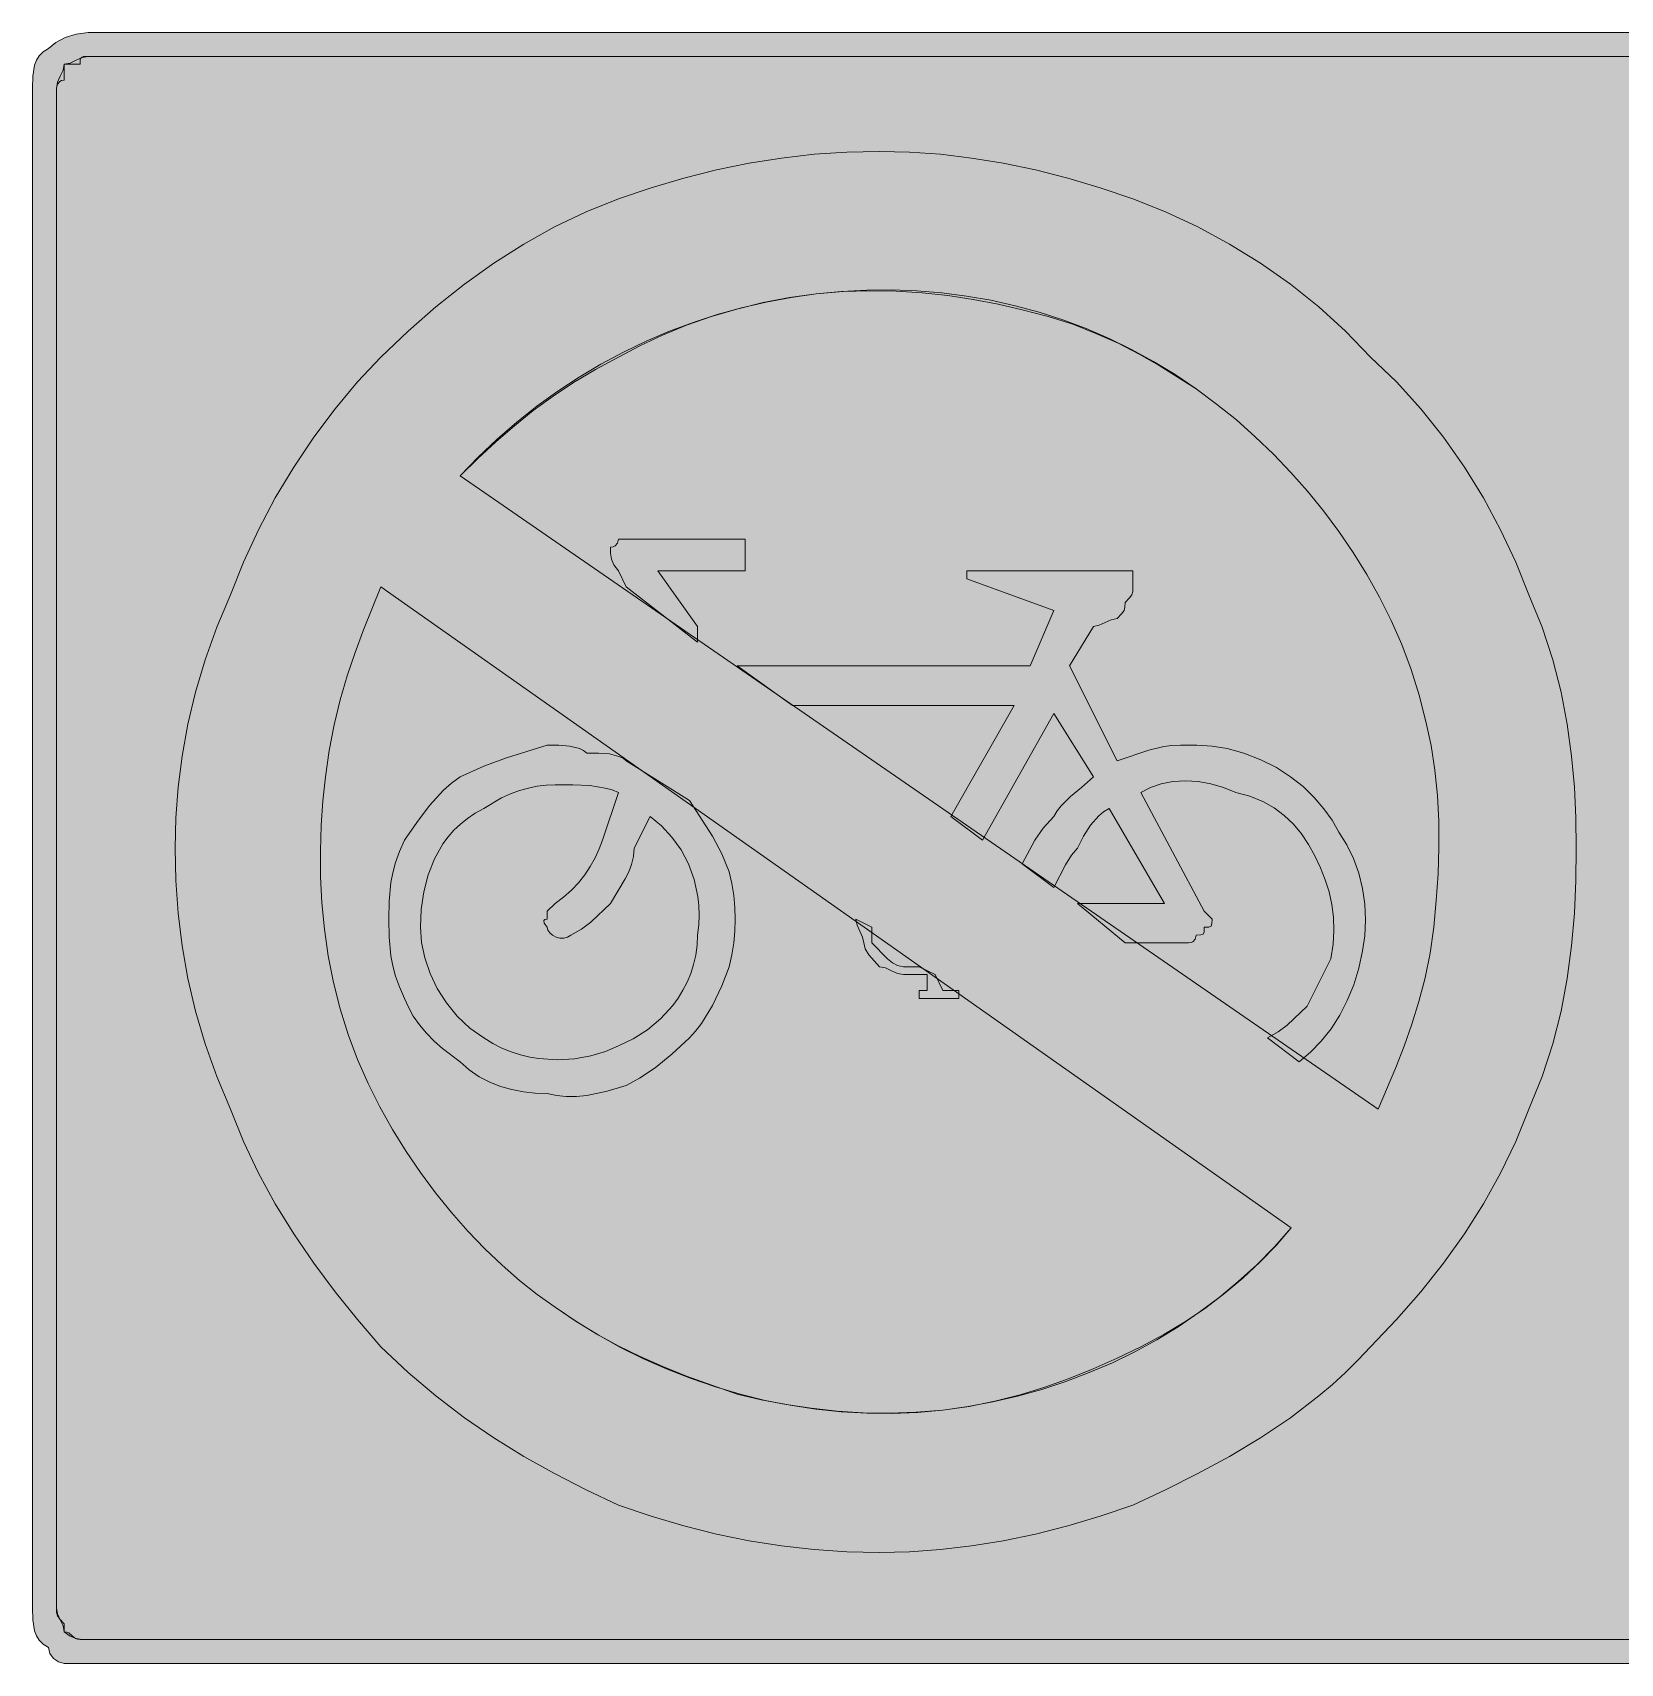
# Model space of a CAD drawing. Header units: metres. Extents: x 18 to 549, y 13 to 260.
# Drawn here: x 18.3 to 259, y 13 to 260.2 of the extents above; entities that cross this region are included whole.
import ezdxf

# ---------------------------------------------------------------- set-up
doc = ezdxf.new("R2010")
doc.units = ezdxf.units.M
for name, color, linetype, true_color in [('FILL_BLACK_000000', 7, 'Continuous', 0x000000), ('FILL_BLUE_0000FF', 7, 'Continuous', 0x0000ff), ('FILL_RED_FF0000', 7, 'Continuous', 0xff0000), ('FILL_WHITE_FFFFFF', 7, 'Continuous', 0xffffff)]:
    doc.layers.add(name, color=color, linetype=linetype, true_color=true_color)

msp = doc.modelspace()

# ---------------------------------------------------------------- hatches: boundary and pattern name
at = {"layer": 'FILL_BLACK_000000', "true_color": 0x000000}
h = msp.add_hatch(color=7, dxfattribs=at)
h.dxf.hatch_style = 1
h.paths.add_polyline_path([(548.63, 19.58), (548.37, 17.91), (548.08, 17.15), (547.66, 16.47), (547.06, 15.86), (546.27, 15.36), (545.77, 14.57), (545.16, 13.97), (544.48, 13.55), (543.72, 13.26), (542.05, 13), (540.27, 12.96), (26.67, 12.96), (23.07, 12.96), (22.19, 13.17), (21.42, 13.71), (20.88, 14.48), (20.67, 15.36), (19.88, 15.86), (19.28, 16.47), (18.86, 17.15), (18.57, 17.91), (18.31, 19.58), (18.27, 21.36), (18.27, 251.76), (18.31, 253.54), (18.57, 255.21), (18.86, 255.97), (19.28, 256.65), (19.88, 257.26), (20.67, 257.76), (21.78, 258.64), (23.22, 259.41), (24.89, 259.95), (26.67, 260.16), (540.27, 260.16), (543.87, 260.16), (544.75, 259.45), (545.52, 258.96), (546.06, 258.47), (546.22, 258.16), (546.27, 257.76), (547.06, 257.26), (547.66, 256.65), (548.08, 255.97), (548.37, 255.21), (548.63, 253.54), (548.67, 251.76), (548.67, 21.36), (548.63, 19.58)])
h.paths.add_polyline_path([(545.05, 252.66), (544.92, 253.56), (544.56, 254.46), (543.87, 255.36), (542.97, 255.55), (542.07, 255.96), (541.17, 256.37), (540.27, 256.56), (26.67, 256.56), (25.98, 256.54), (25.62, 256.41), (25.49, 256.05), (25.47, 255.36), (23.07, 255.36), (23.07, 252.96), (22.67, 252.91), (22.38, 252.77), (22.02, 252.36), (21.87, 251.76), (21.87, 21.36), (21.89, 20.65), (22.02, 20.16), (22.38, 19.67), (23.07, 18.96), (23.07, 17.76), (23.47, 17.71), (23.78, 17.57), (24.27, 17.16), (24.76, 16.75), (25.07, 16.61), (25.47, 16.56), (26.67, 16.56), (540.27, 16.56), (542.67, 16.56), (543.87, 17.76), (545.07, 18.96), (545.07, 21.36), (545.07, 251.76), (545.05, 252.66)], flags=16)
at = {"layer": 'FILL_BLUE_0000FF', "true_color": 0x0000ff}
h = msp.add_hatch(color=7, dxfattribs=at)
h.dxf.hatch_style = 1
h.paths.add_polyline_path([(85.83, 195.81), (88.69, 198.53), (91.65, 201.09), (94.71, 203.52), (97.87, 205.79), (101.11, 207.92), (104.42, 209.89), (107.82, 211.71), (111.29, 213.38), (114.82, 214.89), (118.41, 216.24), (122.05, 217.43), (125.75, 218.46), (129.48, 219.32), (133.26, 220.03), (137.07, 220.56), (140.89, 220.93), (144.71, 221.12), (148.52, 221.15), (152.31, 221.01), (156.09, 220.7), (159.83, 220.22), (163.54, 219.58), (167.22, 218.76), (170.85, 217.78), (174.44, 216.62), (177.98, 215.3), (181.45, 213.81), (184.86, 212.15), (188.21, 210.32), (191.48, 208.33), (194.67, 206.16), (197.76, 203.85), (200.75, 201.44), (203.61, 198.9), (206.37, 196.26), (209.01, 193.5), (211.55, 190.64), (213.96, 187.65), (216.27, 184.56), (218.46, 181.35), (220.53, 178.04), (222.45, 174.6), (224.22, 171.06), (225.82, 167.4), (227.24, 163.64), (228.46, 159.75), (229.47, 155.76), (230.26, 152.11), (230.84, 148.35), (231.22, 144.52), (231.42, 140.61), (231.45, 136.65), (231.33, 132.64), (231.06, 128.61), (230.67, 124.56), (230.11, 120.62), (229.36, 116.87), (228.43, 113.3), (227.37, 109.86), (226.19, 106.54), (224.93, 103.3), (222.27, 96.96), (83.07, 192.96), (85.83, 195.81)])
h = msp.add_hatch(color=7, dxfattribs=at)
h.dxf.hatch_style = 1
h.paths.add_polyline_path([(206.53, 76.11), (203.85, 73.39), (201.04, 70.83), (198.12, 68.4), (195.08, 66.13), (191.94, 64), (188.7, 62.03), (185.37, 60.21), (181.95, 58.54), (178.46, 57.03), (174.9, 55.68), (171.27, 54.49), (167.59, 53.46), (163.85, 52.6), (160.08, 51.89), (156.27, 51.36), (152.43, 51.01), (148.58, 50.85), (144.71, 50.88), (140.84, 51.1), (136.98, 51.5), (133.13, 52.08), (129.31, 52.83), (125.52, 53.76), (121.77, 54.86), (118.08, 56.12), (114.44, 57.54), (110.88, 59.12), (107.39, 60.86), (103.98, 62.75), (100.67, 64.78), (97.47, 66.96), (94.77, 68.87), (92.09, 70.99), (89.43, 73.31), (86.82, 75.81), (84.26, 78.48), (81.78, 81.3), (79.37, 84.27), (77.07, 87.36), (74.88, 90.57), (72.81, 93.88), (70.89, 97.32), (69.12, 100.86), (67.52, 104.52), (66.1, 108.29), (64.88, 112.17), (63.87, 116.16), (63.08, 120.21), (62.5, 124.24), (62.12, 128.25), (61.92, 132.21), (61.89, 136.12), (62.01, 139.95), (62.28, 143.71), (62.67, 147.36), (63.23, 151.35), (63.98, 155.24), (64.91, 159), (65.97, 162.66), (67.15, 166.2), (68.41, 169.64), (71.07, 176.16), (209.07, 78.96), (206.53, 76.11)])
at = {"layer": 'FILL_RED_FF0000', "true_color": 0xff0000}
h = msp.add_hatch(color=7, dxfattribs=at)
h.dxf.hatch_style = 1
h.paths.add_polyline_path([(251.57, 121.71), (250.92, 116.76), (249.98, 111.81), (248.73, 106.86), (247.1, 101.91), (245.07, 96.96), (243.1, 92.07), (240.81, 87.29), (238.21, 82.62), (235.32, 78.06), (232.14, 73.62), (228.7, 69.29), (225.01, 65.07), (221.07, 60.96), (219.23, 58.98), (217.31, 57.07), (215.31, 55.25), (213.25, 53.5), (208.94, 50.2), (204.42, 47.16), (199.73, 44.34), (194.91, 41.72), (190.01, 39.27), (185.07, 36.96), (180.12, 35.27), (175.19, 33.81), (170.28, 32.57), (165.42, 31.56), (160.61, 30.77), (155.88, 30.21), (151.22, 29.87), (146.67, 29.76), (141.72, 29.87), (136.77, 30.21), (131.82, 30.77), (126.87, 31.56), (121.92, 32.57), (116.97, 33.81), (112.02, 35.27), (107.07, 36.96), (102.18, 39.27), (97.39, 41.72), (92.73, 44.34), (88.17, 47.16), (83.73, 50.2), (79.4, 53.5), (75.18, 57.07), (71.07, 60.96), (67.53, 65.07), (64.13, 69.29), (60.9, 73.62), (57.87, 78.06), (55.06, 82.62), (52.51, 87.29), (50.23, 92.07), (48.27, 96.96), (46.19, 101.91), (44.43, 106.86), (42.98, 111.81), (41.82, 116.76), (40.95, 121.71), (40.34, 126.66), (39.98, 131.61), (39.87, 136.56), (39.98, 141.11), (40.34, 145.77), (40.95, 150.5), (41.82, 155.31), (42.98, 160.17), (44.43, 165.08), (46.19, 170.01), (48.27, 174.96), (50.23, 179.9), (52.51, 184.8), (55.06, 189.62), (57.87, 194.31), (60.9, 198.83), (64.13, 203.14), (67.53, 207.2), (71.07, 210.96), (75.18, 214.9), (79.4, 218.59), (83.73, 222.03), (88.17, 225.21), (92.73, 228.1), (97.39, 230.7), (102.18, 232.99), (107.07, 234.96), (112.02, 236.65), (116.97, 238.11), (121.92, 239.35), (126.87, 240.36), (131.82, 241.15), (136.77, 241.71), (141.72, 242.05), (146.67, 242.16), (151.22, 242.05), (155.88, 241.71), (160.61, 241.15), (165.42, 240.36), (170.28, 239.35), (175.19, 238.11), (180.12, 236.65), (185.07, 234.96), (190.01, 232.99), (194.91, 230.7), (199.73, 228.1), (204.42, 225.21), (208.94, 222.03), (213.25, 218.59), (217.31, 214.9), (221.07, 210.96), (225.01, 207.2), (228.7, 203.14), (232.14, 198.83), (235.32, 194.31), (238.21, 189.62), (240.81, 184.8), (243.1, 179.9), (245.07, 174.96), (247.1, 170.01), (248.73, 165.08), (249.98, 160.17), (250.92, 155.31), (251.57, 150.5), (251.99, 145.77), (252.21, 141.11), (252.27, 136.56), (252.21, 131.61), (251.99, 126.66), (251.57, 121.71)])
h.paths.add_polyline_path([(226.19, 106.54), (227.37, 109.86), (228.43, 113.3), (229.36, 116.87), (230.11, 120.62), (230.67, 124.56), (231.06, 128.61), (231.33, 132.64), (231.45, 136.65), (231.42, 140.61), (231.22, 144.52), (230.84, 148.35), (230.26, 152.11), (229.47, 155.76), (228.46, 159.75), (227.24, 163.64), (225.82, 167.4), (224.22, 171.06), (222.45, 174.6), (220.53, 178.04), (218.46, 181.35), (216.27, 184.56), (213.96, 187.65), (211.55, 190.64), (209.01, 193.5), (206.37, 196.26), (203.61, 198.9), (200.75, 201.44), (197.76, 203.85), (194.67, 206.16), (189.03, 209.72), (186, 211.43), (182.82, 213.06), (179.47, 214.57), (175.94, 215.95), (172.21, 217.15), (168.27, 218.16), (164.62, 219), (160.86, 219.72), (157.03, 220.29), (153.12, 220.71), (149.16, 220.96), (145.15, 221.03), (141.12, 220.9), (137.07, 220.56), (133.02, 220), (129.01, 219.23), (125.05, 218.26), (121.17, 217.11), (117.41, 215.79), (113.78, 214.32), (110.33, 212.7), (107.07, 210.96), (103.58, 209.1), (100.28, 207.14), (97.16, 205.05), (94.17, 202.86), (91.3, 200.55), (88.51, 198.14), (85.77, 195.6), (83.07, 192.96), (222.27, 96.96), (224.93, 103.3), (226.19, 106.54)], flags=16)
h.paths.add_polyline_path([(68.41, 169.64), (67.15, 166.2), (65.97, 162.66), (64.91, 159), (63.98, 155.24), (63.23, 151.35), (62.67, 147.36), (62.28, 143.71), (62.01, 139.95), (61.89, 136.12), (61.92, 132.21), (62.12, 128.25), (62.5, 124.24), (63.08, 120.21), (63.87, 116.16), (64.88, 112.17), (66.1, 108.29), (67.52, 104.52), (69.12, 100.86), (70.89, 97.32), (72.81, 93.88), (74.88, 90.57), (77.07, 87.36), (79.37, 84.27), (81.78, 81.3), (84.26, 78.48), (86.82, 75.81), (89.43, 73.31), (92.09, 70.99), (94.77, 68.87), (97.47, 66.96), (100.62, 64.82), (103.81, 62.87), (107.05, 61.1), (110.37, 59.46), (113.81, 57.94), (117.38, 56.5), (125.07, 53.76), (128.72, 52.92), (132.48, 52.2), (136.31, 51.63), (140.22, 51.21), (144.18, 50.96), (148.19, 50.89), (152.22, 51.02), (156.27, 51.36), (160.27, 51.92), (164.16, 52.69), (167.98, 53.66), (171.72, 54.81), (175.41, 56.13), (179.05, 57.6), (182.67, 59.22), (186.27, 60.96), (189.76, 62.82), (193.04, 64.79), (196.12, 66.87), (199.02, 69.06), (201.75, 71.37), (204.33, 73.79), (206.76, 76.32), (209.07, 78.96), (71.07, 176.16), (68.41, 169.64)], flags=16)
at = {"layer": 'FILL_WHITE_FFFFFF', "true_color": 0xffffff}
h = msp.add_hatch(color=7, dxfattribs=at)
h.dxf.hatch_style = 1
h.paths.add_polyline_path([(540.98, 256.54), (541.47, 256.41), (541.96, 256.05), (542.67, 255.36), (543.87, 255.36), (543.92, 254.96), (544.06, 254.65), (544.47, 254.16), (544.88, 253.67), (545.02, 253.36), (545.07, 252.96), (545.07, 251.76), (545.07, 21.36), (545.05, 20.46), (544.92, 19.56), (544.56, 18.66), (543.87, 17.76), (542.97, 17.07), (542.07, 16.71), (541.17, 16.58), (540.27, 16.56), (26.67, 16.56), (25.77, 16.58), (24.87, 16.71), (23.97, 17.07), (23.07, 17.76), (22.88, 18.66), (22.47, 19.56), (22.06, 20.46), (21.87, 21.36), (21.87, 251.76), (22.06, 252.66), (22.47, 253.56), (22.88, 254.46), (23.07, 255.36), (23.97, 255.55), (24.87, 255.96), (25.77, 256.37), (26.67, 256.56), (540.27, 256.56), (540.98, 256.54)])
h = msp.add_hatch(color=7, dxfattribs=at)
h.dxf.hatch_style = 1
h.paths.add_polyline_path([(106.38, 179.46), (106.02, 180.36), (105.89, 181.26), (105.87, 182.16), (106.27, 182.21), (106.56, 182.35), (106.92, 182.76), (107.07, 183.36), (109.47, 183.36), (126.27, 183.36), (126.27, 178.56), (113.07, 178.56), (119.07, 170.16), (119.07, 168.96), (119.07, 167.76), (108.27, 176.16), (107.07, 178.56), (106.38, 179.46)])
h = msp.add_hatch(color=7, dxfattribs=at)
h.dxf.hatch_style = 1
h.paths.add_polyline_path([(173.07, 172.56), (159.87, 177.36), (159.87, 178.56), (185.07, 178.56), (185.07, 176.16), (185.05, 175.45), (184.92, 174.96), (184.56, 174.47), (183.87, 173.76), (183.85, 173.05), (183.72, 172.56), (183.36, 172.07), (182.67, 171.36), (181.77, 171.17), (180.87, 170.76), (179.97, 170.35), (179.07, 170.16), (175.47, 164.16), (182.67, 149.76), (187.47, 151.41), (189.76, 151.95), (190.97, 152.11), (192.27, 152.16), (194.78, 152.14), (197.07, 152.01), (199.36, 151.65), (201.87, 150.96), (204.46, 149.95), (206.82, 148.75), (208.96, 147.37), (210.87, 145.86), (212.56, 144.23), (214.02, 142.52), (215.26, 140.76), (216.27, 138.96), (217.51, 137.05), (218.52, 134.97), (219.31, 132.74), (219.87, 130.41), (220.21, 128.03), (220.32, 125.63), (220.21, 123.26), (219.87, 120.96), (219.31, 118.32), (218.54, 115.8), (217.57, 113.43), (216.42, 111.21), (215.1, 109.16), (213.63, 107.29), (212.01, 105.62), (210.27, 104.16), (205.47, 107.76), (207.08, 108.68), (208.47, 109.71), (211.47, 112.56), (215.07, 119.76), (215.41, 121.96), (215.54, 124.05), (215.47, 126.07), (215.22, 128.01), (214.8, 129.9), (214.23, 131.74), (213.51, 133.56), (212.67, 135.36), (211.71, 137.1), (210.63, 138.72), (209.4, 140.19), (208.02, 141.51), (206.47, 142.66), (204.74, 143.63), (202.81, 144.4), (200.67, 144.96), (198.82, 145.75), (196.9, 146.31), (194.95, 146.65), (193.02, 146.76), (191.14, 146.65), (189.36, 146.31), (187.73, 145.75), (186.27, 144.96), (195.87, 126.96), (197.07, 125.76), (197.05, 125.07), (196.92, 124.71), (196.56, 124.58), (195.87, 124.56), (195.85, 123.87), (195.72, 123.51), (195.36, 123.38), (194.67, 123.36), (194.52, 122.76), (194.16, 122.35), (193.87, 122.21), (193.47, 122.16), (183.87, 122.16), (176.67, 128.16), (189.87, 128.16), (181.47, 142.56), (180.62, 142.06), (179.88, 141.45), (178.62, 140.01), (177.59, 138.34), (176.67, 136.56), (175.77, 135.45), (174.87, 134.01), (173.07, 130.56), (168.27, 134.16), (170.22, 137.76), (171.48, 139.56), (173.07, 141.36), (173.57, 142.21), (174.18, 142.97), (175.62, 144.36), (177.29, 145.75), (179.07, 147.36), (173.07, 156.96), (162.27, 137.76), (157.47, 141.36), (167.07, 158.16), (133.47, 158.16), (125.07, 164.16), (169.47, 164.16), (173.07, 172.56)])
h = msp.add_hatch(color=7, dxfattribs=at)
h.dxf.hatch_style = 1
h.paths.add_polyline_path([(122.76, 135.66), (123.87, 132.96), (124.26, 131.16), (124.55, 129.36), (124.71, 127.56), (124.77, 125.76), (124.71, 123.96), (124.55, 122.16), (124.26, 120.36), (123.87, 118.56), (122.76, 115.69), (121.32, 112.71), (119.65, 109.95), (118.77, 108.77), (117.87, 107.76), (115.19, 105.29), (112.62, 103.26), (110.28, 101.69), (108.27, 100.56), (105.38, 99.7), (102.27, 99.06), (100.7, 98.9), (99.16, 98.87), (97.67, 99.02), (96.27, 99.36), (94.47, 99.42), (92.69, 99.6), (90.93, 99.93), (89.22, 100.41), (87.56, 101.06), (85.98, 101.89), (84.47, 102.92), (83.07, 104.16), (80.41, 106.17), (79.15, 107.3), (77.97, 108.51), (76.91, 109.77), (75.98, 111.08), (75.23, 112.41), (74.67, 113.76), (73.88, 115.51), (73.28, 117.15), (72.86, 118.72), (72.57, 120.21), (72.31, 123.04), (72.27, 125.76), (72.31, 128.48), (72.57, 131.31), (72.86, 132.8), (73.28, 134.37), (73.88, 136.01), (74.67, 137.76), (76.49, 140.44), (78.42, 143.01), (80.58, 145.35), (81.77, 146.41), (83.07, 147.36), (86.65, 148.95), (90.12, 150.21), (96.27, 152.16), (98.05, 152.14), (99.72, 152.01), (101.16, 151.65), (101.77, 151.36), (102.27, 150.96), (104.05, 150.94), (105.72, 150.81), (107.16, 150.45), (107.77, 150.16), (108.27, 149.76), (117.87, 143.76), (121.32, 138.36), (122.76, 135.66)])
h.paths.add_polyline_path([(99.95, 130.17), (101.01, 131.3), (101.97, 132.51), (102.81, 133.77), (103.55, 135.08), (104.16, 136.41), (104.67, 137.76), (107.07, 144.96), (106.12, 145.36), (105.06, 145.65), (102.72, 146.01), (100.15, 146.14), (97.47, 146.16), (96.12, 146.1), (94.77, 145.94), (93.42, 145.65), (92.07, 145.26), (90.72, 144.75), (89.37, 144.14), (86.67, 142.56), (85.38, 141.84), (84.19, 141.05), (83.11, 140.18), (82.13, 139.24), (81.25, 138.24), (80.47, 137.18), (79.17, 134.91), (78.21, 132.47), (77.56, 129.9), (77.19, 127.25), (77.07, 124.56), (77.24, 122.26), (77.73, 119.91), (78.53, 117.56), (79.62, 115.26), (81, 113.08), (82.64, 111.06), (84.53, 109.27), (86.67, 107.76), (88.03, 106.93), (89.42, 106.23), (90.81, 105.66), (92.22, 105.21), (93.63, 104.87), (95.02, 104.64), (97.77, 104.46), (100.4, 104.62), (102.87, 105.06), (105.11, 105.73), (107.07, 106.56), (109.31, 107.63), (111.48, 109.02), (113.5, 110.72), (115.32, 112.71), (116.13, 113.81), (116.86, 114.99), (117.5, 116.22), (118.04, 117.53), (118.48, 118.9), (118.8, 120.32), (119, 121.81), (119.07, 123.36), (119.24, 124.91), (119.3, 126.4), (119.26, 127.83), (119.13, 129.21), (118.58, 131.8), (117.72, 134.16), (116.57, 136.3), (115.19, 138.21), (113.61, 139.9), (111.87, 141.36), (109.47, 136.56), (109.36, 135.26), (109.08, 134.07), (108.65, 132.95), (108.12, 131.91), (105.87, 128.16), (102.87, 125.31), (101.48, 124.28), (99.87, 123.36), (99.37, 123.02), (98.8, 122.87), (98.2, 122.9), (97.62, 123.06), (97.09, 123.34), (96.66, 123.7), (96.38, 124.11), (96.27, 124.56), (95.82, 125.16), (95.76, 125.57), (95.93, 125.71), (96.27, 125.76), (96.27, 126.96), (97.47, 128.16), (98.76, 129.11), (99.95, 130.17)], flags=16)
h = msp.add_hatch(color=7, dxfattribs=at)
h.dxf.hatch_style = 1
h.paths.add_polyline_path([(155.07, 113.76), (152.67, 113.76), (152.67, 114.96), (153.87, 114.96), (153.87, 117.36), (151.47, 117.36), (150.27, 117.36), (149.37, 117.55), (148.47, 117.96), (147.57, 118.37), (146.67, 118.56), (145.02, 120.36), (144.48, 121.26), (144.27, 122.16), (144.08, 123.06), (143.67, 123.96), (143.26, 124.86), (143.07, 125.76), (145.47, 124.56), (145.47, 122.16), (147.87, 119.76), (148.62, 119.16), (149.39, 118.75), (150.27, 118.56), (152.67, 118.56), (155.07, 117.36), (156.27, 114.96), (157.47, 114.96), (158.67, 114.96), (158.67, 113.76), (156.27, 113.76), (155.07, 113.76)])

# ---------------------------------------------------------------- linework, layer by layer
at = {"layer": 'FILL_BLACK_000000', "lineweight": 0, "true_color": 0x000000}
for points in [[(540.27, 12.96), (26.67, 12.96), (23.07, 12.96), (22.19, 13.17), (21.42, 13.71), (20.88, 14.48), (20.67, 15.36), (19.88, 15.86), (19.28, 16.47), (18.86, 17.15), (18.57, 17.91), (18.31, 19.58), (18.27, 21.36), (18.27, 251.76), (18.31, 253.54), (18.57, 255.21), (18.86, 255.97), (19.28, 256.65), (19.88, 257.26), (20.67, 257.76), (21.78, 258.64), (23.22, 259.41), (24.89, 259.95), (26.67, 260.16), (540.27, 260.16)], [(540.27, 256.56), (26.67, 256.56), (25.98, 256.54), (25.62, 256.41), (25.49, 256.05), (25.47, 255.36), (23.07, 255.36), (23.07, 252.96), (22.67, 252.91), (22.38, 252.77), (22.02, 252.36), (21.87, 251.76), (21.87, 21.36), (21.89, 20.65), (22.02, 20.16), (22.38, 19.67), (23.07, 18.96), (23.07, 17.76), (23.47, 17.71), (23.78, 17.57), (24.27, 17.16), (24.76, 16.75), (25.07, 16.61), (25.47, 16.56), (26.67, 16.56), (540.27, 16.56)]]:
    msp.add_lwpolyline(points, dxfattribs=at)
at = {"layer": 'FILL_BLUE_0000FF', "lineweight": 0, "true_color": 0x0000ff}
for points in [[(85.83, 195.81), (88.69, 198.53), (91.65, 201.09), (94.71, 203.52), (97.87, 205.79), (101.11, 207.92), (104.42, 209.89), (107.82, 211.71), (111.29, 213.38), (114.82, 214.89), (118.41, 216.24), (122.05, 217.43), (125.75, 218.46), (129.48, 219.32), (133.26, 220.03), (137.07, 220.56), (140.89, 220.93), (144.71, 221.12), (148.52, 221.15), (152.31, 221.01), (156.09, 220.7), (159.83, 220.22), (163.54, 219.58), (167.22, 218.76), (170.85, 217.78), (174.44, 216.62), (177.98, 215.3), (181.45, 213.81), (184.86, 212.15), (188.21, 210.32), (191.48, 208.33), (194.67, 206.16), (197.76, 203.85), (200.75, 201.44), (203.61, 198.9), (206.37, 196.26), (209.01, 193.5), (211.55, 190.64), (213.96, 187.65), (216.27, 184.56), (218.46, 181.35), (220.53, 178.04), (222.45, 174.6), (224.22, 171.06), (225.82, 167.4), (227.24, 163.64), (228.46, 159.75), (229.47, 155.76), (230.26, 152.11), (230.84, 148.35), (231.22, 144.52), (231.42, 140.61), (231.45, 136.65), (231.33, 132.64), (231.06, 128.61), (230.67, 124.56), (230.11, 120.62), (229.36, 116.87), (228.43, 113.3), (227.37, 109.86), (226.19, 106.54), (224.93, 103.3), (222.27, 96.96), (83.07, 192.96)], [(206.53, 76.11), (203.85, 73.39), (201.04, 70.83), (198.12, 68.4), (195.08, 66.13), (191.94, 64), (188.7, 62.03), (185.37, 60.21), (181.95, 58.54), (178.46, 57.03), (174.9, 55.68), (171.27, 54.49), (167.59, 53.46), (163.85, 52.6), (160.08, 51.89), (156.27, 51.36), (152.43, 51.01), (148.58, 50.85), (144.71, 50.88), (140.84, 51.1), (136.98, 51.5), (133.13, 52.08), (129.31, 52.83), (125.52, 53.76), (121.77, 54.86), (118.08, 56.12), (114.44, 57.54), (110.88, 59.12), (107.39, 60.86), (103.98, 62.75), (100.67, 64.78), (97.47, 66.96), (94.77, 68.87), (92.09, 70.99), (89.43, 73.31), (86.82, 75.81), (84.26, 78.48), (81.78, 81.3), (79.37, 84.27), (77.07, 87.36), (74.88, 90.57), (72.81, 93.88), (70.89, 97.32), (69.12, 100.86), (67.52, 104.52), (66.1, 108.29), (64.88, 112.17), (63.87, 116.16), (63.08, 120.21), (62.5, 124.24), (62.12, 128.25), (61.92, 132.21), (61.89, 136.12), (62.01, 139.95), (62.28, 143.71), (62.67, 147.36), (63.23, 151.35), (63.98, 155.24), (64.91, 159), (65.97, 162.66), (67.15, 166.2), (68.41, 169.64), (71.07, 176.16), (209.07, 78.96)]]:
    msp.add_lwpolyline(points, close=True, dxfattribs=at)
at = {"layer": 'FILL_RED_FF0000', "lineweight": 0, "true_color": 0xff0000}
for points in [[(251.57, 121.71), (250.92, 116.76), (249.98, 111.81), (248.73, 106.86), (247.1, 101.91), (245.07, 96.96), (243.1, 92.07), (240.81, 87.29), (238.21, 82.62), (235.32, 78.06), (232.14, 73.62), (228.7, 69.29), (225.01, 65.07), (221.07, 60.96), (219.23, 58.98), (217.31, 57.07), (215.31, 55.25), (213.25, 53.5), (208.94, 50.2), (204.42, 47.16), (199.73, 44.34), (194.91, 41.72), (190.01, 39.27), (185.07, 36.96), (180.12, 35.27), (175.19, 33.81), (170.28, 32.57), (165.42, 31.56), (160.61, 30.77), (155.88, 30.21), (151.22, 29.87), (146.67, 29.76), (141.72, 29.87), (136.77, 30.21), (131.82, 30.77), (126.87, 31.56), (121.92, 32.57), (116.97, 33.81), (112.02, 35.27), (107.07, 36.96), (102.18, 39.27), (97.39, 41.72), (92.73, 44.34), (88.17, 47.16), (83.73, 50.2), (79.4, 53.5), (75.18, 57.07), (71.07, 60.96), (67.53, 65.07), (64.13, 69.29), (60.9, 73.62), (57.87, 78.06), (55.06, 82.62), (52.51, 87.29), (50.23, 92.07), (48.27, 96.96), (46.19, 101.91), (44.43, 106.86), (42.98, 111.81), (41.82, 116.76), (40.95, 121.71), (40.34, 126.66), (39.98, 131.61), (39.87, 136.56), (39.98, 141.11), (40.34, 145.77), (40.95, 150.5), (41.82, 155.31), (42.98, 160.17), (44.43, 165.08), (46.19, 170.01), (48.27, 174.96), (50.23, 179.9), (52.51, 184.8), (55.06, 189.62), (57.87, 194.31), (60.9, 198.83), (64.13, 203.14), (67.53, 207.2), (71.07, 210.96), (75.18, 214.9), (79.4, 218.59), (83.73, 222.03), (88.17, 225.21), (92.73, 228.1), (97.39, 230.7), (102.18, 232.99), (107.07, 234.96), (112.02, 236.65), (116.97, 238.11), (121.92, 239.35), (126.87, 240.36), (131.82, 241.15), (136.77, 241.71), (141.72, 242.05), (146.67, 242.16), (151.22, 242.05), (155.88, 241.71), (160.61, 241.15), (165.42, 240.36), (170.28, 239.35), (175.19, 238.11), (180.12, 236.65), (185.07, 234.96), (190.01, 232.99), (194.91, 230.7), (199.73, 228.1), (204.42, 225.21), (208.94, 222.03), (213.25, 218.59), (217.31, 214.9), (221.07, 210.96), (225.01, 207.2), (228.7, 203.14), (232.14, 198.83), (235.32, 194.31), (238.21, 189.62), (240.81, 184.8), (243.1, 179.9), (245.07, 174.96), (247.1, 170.01), (248.73, 165.08), (249.98, 160.17), (250.92, 155.31), (251.57, 150.5), (251.99, 145.77), (252.21, 141.11), (252.27, 136.56), (252.21, 131.61), (251.99, 126.66)], [(226.19, 106.54), (227.37, 109.86), (228.43, 113.3), (229.36, 116.87), (230.11, 120.62), (230.67, 124.56), (231.06, 128.61), (231.33, 132.64), (231.45, 136.65), (231.42, 140.61), (231.22, 144.52), (230.84, 148.35), (230.26, 152.11), (229.47, 155.76), (228.46, 159.75), (227.24, 163.64), (225.82, 167.4), (224.22, 171.06), (222.45, 174.6), (220.53, 178.04), (218.46, 181.35), (216.27, 184.56), (213.96, 187.65), (211.55, 190.64), (209.01, 193.5), (206.37, 196.26), (203.61, 198.9), (200.75, 201.44), (197.76, 203.85), (194.67, 206.16), (189.03, 209.72), (186, 211.43), (182.82, 213.06), (179.47, 214.57), (175.94, 215.95), (172.21, 217.15), (168.27, 218.16), (164.62, 219), (160.86, 219.72), (157.03, 220.29), (153.12, 220.71), (149.16, 220.96), (145.15, 221.03), (141.12, 220.9), (137.07, 220.56), (133.02, 220), (129.01, 219.23), (125.05, 218.26), (121.17, 217.11), (117.41, 215.79), (113.78, 214.32), (110.33, 212.7), (107.07, 210.96), (103.58, 209.1), (100.28, 207.14), (97.16, 205.05), (94.17, 202.86), (91.3, 200.55), (88.51, 198.14), (85.77, 195.6), (83.07, 192.96), (222.27, 96.96), (224.93, 103.3)], [(68.41, 169.64), (67.15, 166.2), (65.97, 162.66), (64.91, 159), (63.98, 155.24), (63.23, 151.35), (62.67, 147.36), (62.28, 143.71), (62.01, 139.95), (61.89, 136.12), (61.92, 132.21), (62.12, 128.25), (62.5, 124.24), (63.08, 120.21), (63.87, 116.16), (64.88, 112.17), (66.1, 108.29), (67.52, 104.52), (69.12, 100.86), (70.89, 97.32), (72.81, 93.88), (74.88, 90.57), (77.07, 87.36), (79.37, 84.27), (81.78, 81.3), (84.26, 78.48), (86.82, 75.81), (89.43, 73.31), (92.09, 70.99), (94.77, 68.87), (97.47, 66.96), (100.62, 64.82), (103.81, 62.87), (107.05, 61.1), (110.37, 59.46), (113.81, 57.94), (117.38, 56.5), (125.07, 53.76), (128.72, 52.92), (132.48, 52.2), (136.31, 51.63), (140.22, 51.21), (144.18, 50.96), (148.19, 50.89), (152.22, 51.02), (156.27, 51.36), (160.27, 51.92), (164.16, 52.69), (167.98, 53.66), (171.72, 54.81), (175.41, 56.13), (179.05, 57.6), (182.67, 59.22), (186.27, 60.96), (189.76, 62.82), (193.04, 64.79), (196.12, 66.87), (199.02, 69.06), (201.75, 71.37), (204.33, 73.79), (206.76, 76.32), (209.07, 78.96), (71.07, 176.16)]]:
    msp.add_lwpolyline(points, close=True, dxfattribs=at)
at = {"layer": 'FILL_WHITE_FFFFFF', "lineweight": 0, "true_color": 0xffffff}
msp.add_lwpolyline([(540.27, 16.56), (26.67, 16.56), (25.77, 16.58), (24.87, 16.71), (23.97, 17.07), (23.07, 17.76), (22.88, 18.66), (22.47, 19.56), (22.06, 20.46), (21.87, 21.36), (21.87, 251.76), (22.06, 252.66), (22.47, 253.56), (22.88, 254.46), (23.07, 255.36), (23.97, 255.55), (24.87, 255.96), (25.77, 256.37), (26.67, 256.56), (540.27, 256.56)], dxfattribs=at)
for points in [[(106.38, 179.46), (106.02, 180.36), (105.89, 181.26), (105.87, 182.16), (106.27, 182.21), (106.56, 182.35), (106.92, 182.76), (107.07, 183.36), (109.47, 183.36), (126.27, 183.36), (126.27, 178.56), (113.07, 178.56), (119.07, 170.16), (119.07, 168.96), (119.07, 167.76), (108.27, 176.16), (107.07, 178.56)], [(173.07, 172.56), (159.87, 177.36), (159.87, 178.56), (185.07, 178.56), (185.07, 176.16), (185.05, 175.45), (184.92, 174.96), (184.56, 174.47), (183.87, 173.76), (183.85, 173.05), (183.72, 172.56), (183.36, 172.07), (182.67, 171.36), (181.77, 171.17), (180.87, 170.76), (179.97, 170.35), (179.07, 170.16), (175.47, 164.16), (182.67, 149.76), (187.47, 151.41), (189.76, 151.95), (190.97, 152.11), (192.27, 152.16), (194.78, 152.14), (197.07, 152.01), (199.36, 151.65), (201.87, 150.96), (204.46, 149.95), (206.82, 148.75), (208.96, 147.37), (210.87, 145.86), (212.56, 144.23), (214.02, 142.52), (215.26, 140.76), (216.27, 138.96), (217.51, 137.05), (218.52, 134.97), (219.31, 132.74), (219.87, 130.41), (220.21, 128.03), (220.32, 125.63), (220.21, 123.26), (219.87, 120.96), (219.31, 118.32), (218.54, 115.8), (217.57, 113.43), (216.42, 111.21), (215.1, 109.16), (213.63, 107.29), (212.01, 105.62), (210.27, 104.16), (205.47, 107.76), (207.08, 108.68), (208.47, 109.71), (211.47, 112.56), (215.07, 119.76), (215.41, 121.96), (215.54, 124.05), (215.47, 126.07), (215.22, 128.01), (214.8, 129.9), (214.23, 131.74), (213.51, 133.56), (212.67, 135.36), (211.71, 137.1), (210.63, 138.72), (209.4, 140.19), (208.02, 141.51), (206.47, 142.66), (204.74, 143.63), (202.81, 144.4), (200.67, 144.96), (198.82, 145.75), (196.9, 146.31), (194.95, 146.65), (193.02, 146.76), (191.14, 146.65), (189.36, 146.31), (187.73, 145.75), (186.27, 144.96), (195.87, 126.96), (197.07, 125.76), (197.05, 125.07), (196.92, 124.71), (196.56, 124.58), (195.87, 124.56), (195.85, 123.87), (195.72, 123.51), (195.36, 123.38), (194.67, 123.36), (194.52, 122.76), (194.16, 122.35), (193.87, 122.21), (193.47, 122.16), (183.87, 122.16), (176.67, 128.16), (189.87, 128.16), (181.47, 142.56), (180.62, 142.06), (179.88, 141.45), (178.62, 140.01), (177.59, 138.34), (176.67, 136.56), (175.77, 135.45), (174.87, 134.01), (173.07, 130.56), (168.27, 134.16), (170.22, 137.76), (171.48, 139.56), (173.07, 141.36), (173.57, 142.21), (174.18, 142.97), (175.62, 144.36), (177.29, 145.75), (179.07, 147.36), (173.07, 156.96), (162.27, 137.76), (157.47, 141.36), (167.07, 158.16), (133.47, 158.16), (125.07, 164.16), (169.47, 164.16)], [(122.76, 135.66), (123.87, 132.96), (124.26, 131.16), (124.55, 129.36), (124.71, 127.56), (124.77, 125.76), (124.71, 123.96), (124.55, 122.16), (124.26, 120.36), (123.87, 118.56), (122.76, 115.69), (121.32, 112.71), (119.65, 109.95), (118.77, 108.77), (117.87, 107.76), (115.19, 105.29), (112.62, 103.26), (110.28, 101.69), (108.27, 100.56), (105.38, 99.7), (102.27, 99.06), (100.7, 98.9), (99.16, 98.87), (97.67, 99.02), (96.27, 99.36), (94.47, 99.42), (92.69, 99.6), (90.93, 99.93), (89.22, 100.41), (87.56, 101.06), (85.98, 101.89), (84.47, 102.92), (83.07, 104.16), (80.41, 106.17), (79.15, 107.3), (77.97, 108.51), (76.91, 109.77), (75.98, 111.08), (75.23, 112.41), (74.67, 113.76), (73.88, 115.51), (73.28, 117.15), (72.86, 118.72), (72.57, 120.21), (72.31, 123.04), (72.27, 125.76), (72.31, 128.48), (72.57, 131.31), (72.86, 132.8), (73.28, 134.37), (73.88, 136.01), (74.67, 137.76), (76.49, 140.44), (78.42, 143.01), (80.58, 145.35), (81.77, 146.41), (83.07, 147.36), (86.65, 148.95), (90.12, 150.21), (96.27, 152.16), (98.05, 152.14), (99.72, 152.01), (101.16, 151.65), (101.77, 151.36), (102.27, 150.96), (104.05, 150.94), (105.72, 150.81), (107.16, 150.45), (107.77, 150.16), (108.27, 149.76), (117.87, 143.76), (121.32, 138.36)], [(99.95, 130.17), (101.01, 131.3), (101.97, 132.51), (102.81, 133.77), (103.55, 135.08), (104.16, 136.41), (104.67, 137.76), (107.07, 144.96), (106.12, 145.36), (105.06, 145.65), (102.72, 146.01), (100.15, 146.14), (97.47, 146.16), (96.12, 146.1), (94.77, 145.94), (93.42, 145.65), (92.07, 145.26), (90.72, 144.75), (89.37, 144.14), (86.67, 142.56), (85.38, 141.84), (84.19, 141.05), (83.11, 140.18), (82.13, 139.24), (81.25, 138.24), (80.47, 137.18), (79.17, 134.91), (78.21, 132.47), (77.56, 129.9), (77.19, 127.25), (77.07, 124.56), (77.24, 122.26), (77.73, 119.91), (78.53, 117.56), (79.62, 115.26), (81, 113.08), (82.64, 111.06), (84.53, 109.27), (86.67, 107.76), (88.03, 106.93), (89.42, 106.23), (90.81, 105.66), (92.22, 105.21), (93.63, 104.87), (95.02, 104.64), (97.77, 104.46), (100.4, 104.62), (102.87, 105.06), (105.11, 105.73), (107.07, 106.56), (109.31, 107.63), (111.48, 109.02), (113.5, 110.72), (115.32, 112.71), (116.13, 113.81), (116.86, 114.99), (117.5, 116.22), (118.04, 117.53), (118.48, 118.9), (118.8, 120.32), (119, 121.81), (119.07, 123.36), (119.24, 124.91), (119.3, 126.4), (119.26, 127.83), (119.13, 129.21), (118.58, 131.8), (117.72, 134.16), (116.57, 136.3), (115.19, 138.21), (113.61, 139.9), (111.87, 141.36), (109.47, 136.56), (109.36, 135.26), (109.08, 134.07), (108.65, 132.95), (108.12, 131.91), (105.87, 128.16), (102.87, 125.31), (101.48, 124.28), (99.87, 123.36), (99.37, 123.02), (98.8, 122.87), (98.2, 122.9), (97.62, 123.06), (97.09, 123.34), (96.66, 123.7), (96.38, 124.11), (96.27, 124.56), (95.82, 125.16), (95.76, 125.57), (95.93, 125.71), (96.27, 125.76), (96.27, 126.96), (97.47, 128.16), (98.76, 129.11)], [(155.07, 113.76), (152.67, 113.76), (152.67, 114.96), (153.87, 114.96), (153.87, 117.36), (151.47, 117.36), (150.27, 117.36), (149.37, 117.55), (148.47, 117.96), (147.57, 118.37), (146.67, 118.56), (145.02, 120.36), (144.48, 121.26), (144.27, 122.16), (144.08, 123.06), (143.67, 123.96), (143.26, 124.86), (143.07, 125.76), (145.47, 124.56), (145.47, 122.16), (147.87, 119.76), (148.62, 119.16), (149.39, 118.75), (150.27, 118.56), (152.67, 118.56), (155.07, 117.36), (156.27, 114.96), (157.47, 114.96), (158.67, 114.96), (158.67, 113.76), (156.27, 113.76)]]:
    msp.add_lwpolyline(points, close=True, dxfattribs=at)

doc.saveas('drawing.dxf')
